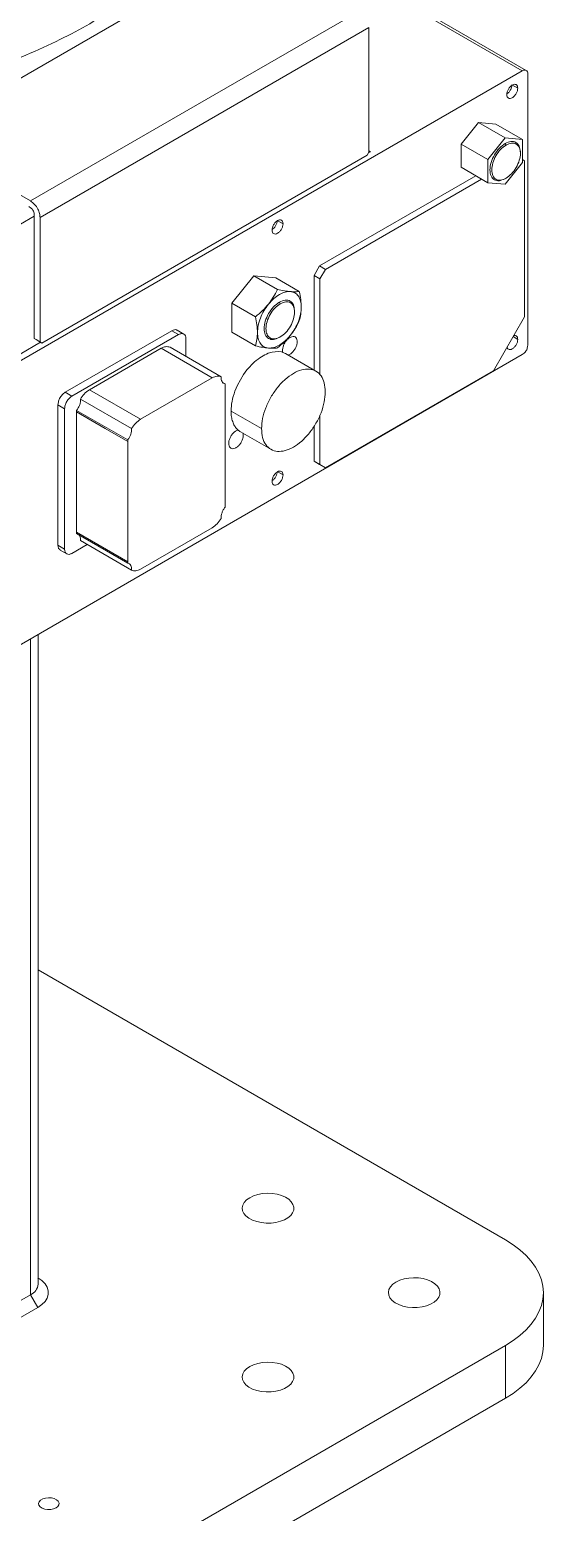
# Model space of a CAD drawing. Header units: millimetres. Extents: x 169 to 14583, y -399 to 10804.
# Drawn here: x 13474 to 13673, y 6463 to 7037 of the extents above; entities that cross this region are included whole.
import ezdxf

# ---------------------------------------------------------------- set-up
doc = ezdxf.new("R2010")
doc.units = ezdxf.units.MM
doc.header["$LTSCALE"] = 35

msp = doc.modelspace()

# ---------------------------------------------------------------- linework, layer by layer
at = {"color": 7, "linetype": 'Continuous', "lineweight": 18}
for p, q in [((13561.192, 7080.428), (13664.738, 7020.652)), ((13666.238, 7020.801), (13561.534, 7081.245)), ((13431.959, 6995.597), (13557.824, 7068.258)), ((13605.341, 6989.221), (13605.341, 7037.397)), ((13664.738, 7020.652), (13462.506, 6903.906)), ((13666.86, 6914.502), (13666.86, 7019.427)), ((13660.708, 7015.222), (13662.971, 7013.916)), ((13647.768, 7000.624), (13641.05, 6992.267)), ((13654.485, 7000.023), (13647.768, 7000.624)), ((13647.768, 7000.624), (13658.092, 6994.664)), ((13654.485, 7000.023), (13664.809, 6994.063)), ((13431.959, 6994.781), (13474.385, 6970.289)), ((13658.092, 6994.664), (13651.374, 6986.307)), ((13664.809, 6994.063), (13658.092, 6994.664)), ((13658.445, 6991.908), (13658.092, 6992.508)), ((13664.809, 6985.106), (13664.809, 6994.063)), ((13478.769, 6915.336), (13604.634, 6987.996)), ((13604.634, 6987.996), (13605.341, 6989.221)), ((13605.129, 6988.853), (13605.959, 6989.332)), ((13605.959, 6989.332), (13605.266, 6989.09)), ((13605.959, 6989.332), (13605.341, 6989.689)), ((13641.05, 6992.267), (13641.05, 6983.31)), ((13651.374, 6986.307), (13641.05, 6992.267)), ((13663.99, 6988.898), (13663.978, 6989.312)), ((13641.05, 6983.31), (13651.374, 6977.35)), ((13651.374, 6986.307), (13651.374, 6977.35)), ((13658.092, 6976.75), (13664.809, 6985.106)), ((13664.809, 6986.317), (13665.587, 6985.868)), ((13665.587, 6985.868), (13665.587, 6925.444)), ((13646.719, 6980.038), (13586.249, 6945.129)), ((13588.512, 6943.823), (13648.982, 6978.731)), ((13651.374, 6977.35), (13658.092, 6976.75)), ((13657.914, 6978.806), (13658.277, 6979.003)), ((13658.092, 6978.906), (13658.445, 6979.097)), ((13465.156, 6958.265), (13475.799, 6964.41)), ((13474.385, 6967.676), (13473.678, 6968.084)), ((13475.799, 6965.226), (13475.799, 6964.41)), ((13475.799, 6964.41), (13475.799, 6917.05)), ((13478.062, 6963.92), (13478.062, 6915.744)), ((13569.845, 6962.768), (13572.107, 6961.462)), ((13560.794, 6941.34), (13552.308, 6930.785)), ((13569.279, 6940.581), (13560.794, 6941.34)), ((13560.794, 6941.34), (13569.935, 6936.063)), ((13586.249, 6945.129), (13584.128, 6941.455)), ((13584.128, 6941.455), (13584.128, 6904.86)), ((13584.128, 6941.455), (13586.391, 6940.149)), ((13586.249, 6945.129), (13588.512, 6943.823)), ((13586.391, 6940.149), (13588.512, 6943.823)), ((13578.421, 6935.304), (13569.279, 6940.581)), ((13586.391, 6903.017), (13586.391, 6940.149)), ((13552.308, 6930.785), (13552.308, 6919.47)), ((13552.308, 6930.785), (13561.45, 6925.507)), ((13571.047, 6930.513), (13570.693, 6931.112)), ((13576.591, 6927.502), (13576.58, 6927.916)), ((13665.587, 6925.444), (13653.566, 6904.623)), ((13529.115, 6920.108), (13487.82, 6896.269)), ((13531.696, 6918.618), (13490.401, 6894.779)), ((13529.115, 6920.108), (13531.696, 6918.618)), ((13533.696, 6918.816), (13531.115, 6920.306)), ((13552.308, 6919.47), (13561.45, 6914.193)), ((13462.312, 6906.406), (13478.275, 6915.621)), ((13475.799, 6917.05), (13476.507, 6916.642)), ((13475.799, 6917.05), (13478.062, 6915.744)), ((13476.507, 6916.642), (13478.769, 6915.336)), ((13478.062, 6915.744), (13478.769, 6915.336)), ((13524.943, 6913.291), (13497.154, 6897.248)), ((13524.943, 6913.291), (13544.742, 6901.861)), ((13528.394, 6913.665), (13548.193, 6902.235)), ((13534.525, 6910.126), (13534.525, 6916.985)), ((13570.515, 6917.41), (13570.879, 6917.608)), ((13570.693, 6917.51), (13571.047, 6917.701)), ((13661.167, 6917.789), (13662.971, 6916.748)), ((13664.738, 6910.827), (13462.506, 6794.081)), ((13558.164, 6904.922), (13561.115, 6908.041)), ((13566.398, 6911.38), (13567.886, 6911.837)), ((13567.886, 6911.837), (13570.22, 6912.06)), ((13570.22, 6912.06), (13571.473, 6911.881)), ((13571.473, 6911.881), (13572.046, 6911.713)), ((13572.046, 6911.713), (13573.054, 6911.253)), ((13584.863, 6904.436), (13573.054, 6911.253)), ((13544.742, 6901.861), (13516.953, 6885.819)), ((13554.503, 6899.086), (13556.854, 6903.161)), ((13556.854, 6903.161), (13558.164, 6904.922)), ((13653.566, 6904.623), (13588.512, 6867.068)), ((13487.82, 6896.269), (13490.401, 6894.779)), ((13516.953, 6885.819), (13497.154, 6897.248)), ((13548.787, 6900.056), (13549.668, 6899.547)), ((13549.692, 6852.46), (13549.692, 6899.003)), ((13553.489, 6896.688), (13554.503, 6899.086)), ((13484.992, 6891.37), (13484.992, 6837.07)), ((13484.992, 6891.37), (13487.573, 6889.88)), ((13487.573, 6889.88), (13487.573, 6835.58)), ((13492.228, 6889.246), (13512.027, 6877.817)), ((13493.703, 6893.638), (13513.502, 6882.209)), ((13492.204, 6888.675), (13492.204, 6842.132)), ((13563.799, 6882.199), (13551.99, 6889.016)), ((13586.391, 6868.293), (13586.391, 6887.465)), ((13554.701, 6881.669), (13554.015, 6882.364)), ((13555.604, 6881.025), (13567.413, 6874.208)), ((13584.128, 6883.207), (13584.128, 6869.6)), ((13512.003, 6877.245), (13512.003, 6830.702)), ((13584.128, 6869.6), (13586.249, 6868.375)), ((13584.128, 6869.6), (13586.391, 6868.293)), ((13588.512, 6867.068), (13586.249, 6868.375)), ((13588.512, 6867.068), (13586.391, 6868.293)), ((13569.845, 6865.6), (13572.107, 6864.293)), ((13516.953, 6827.844), (13544.742, 6843.887)), ((13492.204, 6842.132), (13512.003, 6830.702)), ((13492.228, 6841.588), (13512.027, 6830.158)), ((13493.703, 6838.9), (13513.502, 6827.47)), ((13484.992, 6837.07), (13487.573, 6835.58)), ((13485.82, 6835.238), (13488.401, 6833.748)), ((13490.401, 6833.947), (13496.342, 6837.376)), ((13474.385, 6547.129), (13474.385, 6800.939)), ((13477.314, 6551.211), (13477.314, 6802.63)), ((13477.314, 6672.798), (13658.233, 6568.355)), ((13462.897, 6540.497), (13474.385, 6547.129)), ((13477.214, 6542.23), (13474.385, 6547.129)), ((13672.878, 6527.532), (13672.878, 6547.945)), ((13477.214, 6542.23), (13464.665, 6534.986)), ((13658.233, 6527.535), (13375.39, 6364.253)), ((13658.233, 6507.121), (13658.233, 6527.535)), ((13658.233, 6507.121), (13375.39, 6343.84))]:
    msp.add_line(p, q, dxfattribs=at)
at = {"color": 7, "linetype": 'Continuous', "lineweight": 18, "flags": 128}
for points in [[(13474.385, 6970.289), (13545.662, 7011.436), (13601.664, 7043.765)], [(13478.062, 6963.92), (13549.339, 7005.067), (13605.341, 7037.397)], [(13492.204, 6888.675), (13503.292, 6882.274), (13512.003, 6877.245)], [(13559.238, 6584.684), (13558.028, 6583.837), (13557.116, 6582.874), (13556.538, 6581.829), (13556.312, 6580.739), (13556.448, 6579.644), (13556.94, 6578.584), (13557.77, 6577.597), (13558.91, 6576.718), (13560.316, 6575.98), (13561.94, 6575.409), (13563.721, 6575.025), (13565.596, 6574.843), (13567.496, 6574.869), (13569.354, 6575.103), (13571.102, 6575.535), (13572.676, 6576.15), (13574.02, 6576.926), (13575.086, 6577.835), (13575.834, 6578.844), (13576.238, 6579.916), (13576.284, 6581.013), (13575.968, 6582.096), (13575.304, 6583.124), (13574.314, 6584.061), (13573.036, 6584.873), (13571.514, 6585.531), (13569.804, 6586.01), (13567.967, 6586.294), (13566.071, 6586.373), (13564.183, 6586.242), (13562.373, 6585.908), (13560.704, 6585.382), (13559.238, 6584.684)], [(13658.233, 6527.535), (13661.18, 6529.392), (13663.835, 6531.389), (13666.179, 6533.513), (13668.193, 6535.747), (13669.862, 6538.073), (13671.174, 6540.475), (13672.118, 6542.933), (13672.687, 6545.429), (13672.878, 6547.945), (13672.687, 6550.461), (13672.118, 6552.957), (13671.174, 6555.416), (13669.862, 6557.817), (13668.193, 6560.144), (13666.179, 6562.377), (13663.835, 6564.501), (13661.18, 6566.499), (13658.233, 6568.355)], [(13477.214, 6553.66), (13478.782, 6552.581), (13480.002, 6551.361), (13480.837, 6550.037), (13481.261, 6548.65), (13481.261, 6547.241), (13480.837, 6545.853), (13480.002, 6544.53), (13478.782, 6543.31), (13477.214, 6542.23)], [(13615.807, 6552.027), (13614.596, 6551.181), (13613.685, 6550.218), (13613.106, 6549.172), (13612.88, 6548.083), (13613.016, 6546.988), (13613.508, 6545.928), (13614.339, 6544.941), (13615.478, 6544.062), (13616.885, 6543.324), (13618.508, 6542.753), (13620.289, 6542.369), (13622.164, 6542.187), (13624.065, 6542.213), (13625.922, 6542.446), (13627.67, 6542.878), (13629.245, 6543.494), (13630.589, 6544.27), (13631.654, 6545.179), (13632.403, 6546.187), (13632.807, 6547.26), (13632.852, 6548.357), (13632.537, 6549.439), (13631.872, 6550.468), (13630.883, 6551.405), (13629.604, 6552.217), (13628.082, 6552.875), (13626.372, 6553.354), (13624.536, 6553.638), (13622.64, 6553.716), (13620.752, 6553.586), (13618.941, 6553.252), (13617.273, 6552.726), (13615.807, 6552.027)], [(13672.878, 6527.532), (13672.687, 6525.016), (13672.118, 6522.519), (13671.174, 6520.061), (13669.862, 6517.659), (13668.193, 6515.333), (13666.179, 6513.099), (13663.835, 6510.976), (13661.18, 6508.978), (13658.233, 6507.121)], [(13559.238, 6519.371), (13558.028, 6518.525), (13557.116, 6517.561), (13556.538, 6516.516), (13556.312, 6515.426), (13556.448, 6514.332), (13556.94, 6513.271), (13557.77, 6512.284), (13558.91, 6511.406), (13560.316, 6510.667), (13561.94, 6510.096), (13563.721, 6509.713), (13565.596, 6509.531), (13567.496, 6509.557), (13569.354, 6509.79), (13571.102, 6510.222), (13572.676, 6510.837), (13574.02, 6511.613), (13575.086, 6512.522), (13575.834, 6513.531), (13576.238, 6514.604), (13576.284, 6515.701), (13575.968, 6516.783), (13575.304, 6517.811), (13574.314, 6518.748), (13573.036, 6519.561), (13571.514, 6520.218), (13569.804, 6520.698), (13567.967, 6520.982), (13566.071, 6521.06), (13564.183, 6520.93), (13562.373, 6520.596), (13560.704, 6520.07), (13559.238, 6519.371)], [(13484.285, 6464.672), (13484.993, 6465.225), (13485.387, 6465.875), (13485.431, 6466.563), (13485.123, 6467.228), (13484.488, 6467.811), (13483.584, 6468.26), (13482.492, 6468.535), (13481.307, 6468.612), (13480.135, 6468.484), (13479.081, 6468.162), (13478.238, 6467.676), (13477.681, 6467.067), (13477.459, 6466.391), (13477.593, 6465.707), (13478.069, 6465.076), (13478.847, 6464.554), (13479.857, 6464.188), (13481.008, 6464.01), (13482.2, 6464.035), (13483.325, 6464.263), (13484.285, 6464.672)]]:
    msp.add_lwpolyline(points, dxfattribs=at)
at = {"color": 7, "linetype": 'Continuous', "lineweight": 18}
msp.add_arc((13472.31, 6551.71), 5.029, 294.374658, 354.305201, dxfattribs=at)
for points, knots in [([(13563.294, 7141.466), (13563.631, 7138.186), (13564.305, 7131.627), (13563.669, 7121.768), (13561.831, 7111.966), (13558.676, 7102.274), (13554.259, 7092.749), (13548.602, 7083.445), (13541.921, 7074.668), (13534.371, 7066.439), (13526.099, 7058.765), (13516.918, 7051.444), (13506.872, 7044.512), (13496.014, 7038.001), (13484.046, 7031.758), (13470.94, 7025.87), (13456.702, 7020.422), (13441.789, 7015.614), (13426.282, 7011.478), (13410.276, 7008.035), (13393.864, 7005.303), (13377.601, 7003.358), (13361.61, 7002.14), (13345.983, 7001.583), (13330.328, 7001.659), (13314.72, 7002.367), (13299.235, 7003.7), (13283.486, 7005.712), (13267.577, 7008.464), (13251.635, 7012.004), (13236.203, 7016.232), (13221.377, 7021.13), (13207.239, 7026.663), (13193.87, 7032.801), (13181.699, 7039.324), (13170.71, 7046.14), (13160.867, 7053.169), (13151.899, 7060.577), (13143.851, 7068.33), (13136.757, 7076.387), (13130.468, 7084.962), (13125.132, 7094.041), (13120.888, 7103.592), (13117.912, 7113.302), (13116.231, 7123.115), (13115.847, 7132.974), (13116.763, 7142.82), (13118.909, 7152.328), (13122.184, 7161.443), (13126.083, 7169.676), (13129.414, 7174.845), (13130.926, 7177.192)], [0, 0, 0, 0, 0.0212331, 0.0424662, 0.0636993, 0.0849324, 0.1061656, 0.1273986, 0.1486317, 0.1680962, 0.1875606, 0.207025, 0.2264894, 0.2459539, 0.2654183, 0.2866514, 0.3078846, 0.3291177, 0.3503507, 0.3715839, 0.392817, 0.41405, 0.4335145, 0.452979, 0.4724434, 0.4919078, 0.5113723, 0.5308367, 0.5520697, 0.5733029, 0.594536, 0.6157691, 0.6370022, 0.6582353, 0.6794684, 0.6989329, 0.7183973, 0.7378617, 0.7573261, 0.7767906, 0.796255, 0.8174881, 0.8387212, 0.8599543, 0.8811874, 0.9024206, 0.9236536, 0.9448867, 0.9643512, 0.9838156, 1, 1, 1, 1]), ([(13529.831, 7138.118), (13529.503, 7135.351), (13528.847, 7129.817), (13526.486, 7121.601), (13523.132, 7113.507), (13518.703, 7105.585), (13513.254, 7097.878), (13506.807, 7090.432), (13499.402, 7083.289), (13491.081, 7076.491), (13481.891, 7070.076), (13471.886, 7064.082), (13461.123, 7058.543), (13449.663, 7053.49), (13437.574, 7048.953), (13424.924, 7044.957), (13411.786, 7041.527), (13398.235, 7038.681), (13384.35, 7036.436), (13370.21, 7034.804), (13355.897, 7033.796), (13341.492, 7033.417), (13327.079, 7033.669), (13312.741, 7034.55), (13298.559, 7036.056), (13284.616, 7038.178), (13270.992, 7040.904), (13257.764, 7044.218), (13245.009, 7048.101), (13232.801, 7052.53), (13221.209, 7057.481), (13210.3, 7062.925), (13200.137, 7068.83), (13190.778, 7075.163), (13182.277, 7081.886), (13174.683, 7088.963), (13168.04, 7096.351), (13162.385, 7104.008), (13157.753, 7111.891), (13154.161, 7119.954), (13151.669, 7128.15), (13150.235, 7135.918), (13150.154, 7140.948), (13150.118, 7143.205)], [0, 0, 0, 0, 0.0245016, 0.0490031, 0.0735047, 0.0980063, 0.1225078, 0.1470094, 0.171511, 0.1960125, 0.2205141, 0.2450156, 0.2695172, 0.2940188, 0.3185203, 0.3430219, 0.3675235, 0.392025, 0.4165266, 0.4410282, 0.4655297, 0.4900313, 0.5145329, 0.5390344, 0.563536, 0.5880376, 0.6125391, 0.6370407, 0.6615422, 0.6860438, 0.7105454, 0.7350469, 0.7595485, 0.7840501, 0.8085516, 0.8330532, 0.8575548, 0.8820563, 0.9065579, 0.9310595, 0.955561, 0.9800626, 1, 1, 1, 1]), ([(13666.86, 7019.427), (13666.828, 7019.73), (13666.763, 7020.334), (13666.274, 7020.861), (13665.572, 7021.023), (13665.017, 7020.776), (13664.738, 7020.652)], [0, 0, 0, 0, 0.2500356, 0.4999804, 0.7497379, 1, 1, 1, 1]), ([(13658.763, 7011.69), (13658.98, 7011.847), (13659.474, 7012.203), (13660.121, 7013.113), (13660.612, 7014.203), (13660.676, 7014.882), (13660.708, 7015.222)], [0, 0, 0, 0, 0.2068686, 0.4712347, 0.7353404, 1, 1, 1, 1]), ([(13658.092, 6992.508), (13657.321, 6991.961), (13655.779, 6990.866), (13653.819, 6988.162), (13652.509, 6985.157), (13652.049, 6982.218), (13652.508, 6979.809), (13653.819, 6978.321), (13655.726, 6977.878), (13657.207, 6978.532), (13657.917, 6978.845)], [0, 0, 0, 0, 0.126219, 0.252438, 0.378657, 0.504876, 0.631095, 0.757314, 0.883533, 1, 1, 1, 1]), ([(13663.946, 6989.289), (13663.863, 6990.062), (13663.688, 6991.672), (13662.351, 6993.087), (13660.407, 6993.538), (13658.863, 6992.851), (13658.092, 6992.508)], [0, 0, 0, 0, 0.2351496, 0.4900998, 0.7450499, 1, 1, 1, 1]), ([(13658.445, 6979.097), (13659.174, 6979.617), (13660.628, 6980.656), (13662.48, 6983.202), (13663.698, 6986.03), (13664.14, 6988.795), (13663.695, 6991.048), (13662.474, 6992.464), (13660.623, 6992.868), (13659.172, 6992.229), (13658.445, 6991.908)], [0, 0, 0, 0, 0.1256117, 0.2506772, 0.3754659, 0.5002354, 0.6250172, 0.7497914, 0.8747036, 1, 1, 1, 1]), ([(13658.445, 6991.908), (13657.717, 6991.388), (13656.263, 6990.35), (13654.411, 6987.803), (13653.192, 6984.975), (13652.75, 6982.21), (13653.195, 6979.957), (13654.416, 6978.541), (13656.267, 6978.137), (13657.718, 6978.777), (13658.445, 6979.097)], [0, 0, 0, 0, 0.1256117, 0.2506772, 0.3754659, 0.5002354, 0.6250172, 0.7497914, 0.8747036, 1, 1, 1, 1]), ([(13474.385, 6970.289), (13474.925, 6969.897), (13476.004, 6969.114), (13477.212, 6967.279), (13477.934, 6965.463), (13478.019, 6964.434), (13478.062, 6963.92)], [0, 0, 0, 0, 0.279619, 0.5592379, 0.779619, 1, 1, 1, 1]), ([(13475.799, 6965.226), (13475.773, 6965.481), (13475.719, 6965.991), (13475.341, 6966.747), (13474.874, 6967.336), (13474.548, 6967.563), (13474.385, 6967.676)], [0, 0, 0, 0, 0.27961896, 0.55923791, 0.77961896, 1, 1, 1, 1]), ([(13567.9, 6959.236), (13568.117, 6959.393), (13568.61, 6959.749), (13569.257, 6960.659), (13569.749, 6961.749), (13569.813, 6962.428), (13569.845, 6962.768)], [0, 0, 0, 0, 0.2068686, 0.4712347, 0.7353404, 1, 1, 1, 1]), ([(13569.935, 6936.063), (13569.441, 6935.049), (13568.476, 6933.072), (13567.114, 6931.24), (13566.45, 6930.348)], [0, 0, 0, 0, 0.51297539, 1, 1, 1, 1]), ([(13574.936, 6935.246), (13574.266, 6935.231), (13572.926, 6935.202), (13570.693, 6934.208), (13568.46, 6932.622), (13567.12, 6931.106), (13566.45, 6930.348)], [0, 0, 0, 0, 0.250083, 0.5000038, 0.7500088, 1, 1, 1, 1]), ([(13574.936, 6935.246), (13574.198, 6935.33), (13572.685, 6935.502), (13570.867, 6935.873), (13569.935, 6936.063)], [0, 0, 0, 0, 0.4875787, 1, 1, 1, 1]), ([(13578.421, 6935.304), (13577.926, 6935.242), (13576.961, 6935.12), (13575.599, 6935.205), (13574.936, 6935.246)], [0, 0, 0, 0, 0.5129754, 1, 1, 1, 1]), ([(13579.178, 6929.209), (13579.122, 6930.033), (13579.01, 6931.68), (13578.115, 6933.545), (13576.777, 6934.857), (13575.549, 6935.116), (13574.936, 6935.246)], [0, 0, 0, 0, 0.25008298, 0.50000378, 0.75000876, 1, 1, 1, 1]), ([(13579.178, 6929.209), (13579.142, 6930.165), (13579.066, 6932.126), (13578.639, 6934.227), (13578.421, 6935.304)], [0, 0, 0, 0, 0.4875785, 1, 1, 1, 1]), ([(13566.45, 6930.348), (13565.713, 6929.497), (13564.2, 6927.752), (13562.382, 6926.268), (13561.45, 6925.507)], [0, 0, 0, 0, 0.4875787, 1, 1, 1, 1]), ([(13566.45, 6930.348), (13565.837, 6929.509), (13564.609, 6927.833), (13563.271, 6924.974), (13562.376, 6922.077), (13562.264, 6920.301), (13562.208, 6919.413)], [0, 0, 0, 0, 0.25008298, 0.50000378, 0.75000876, 1, 1, 1, 1]), ([(13570.693, 6931.112), (13569.922, 6930.565), (13568.381, 6929.47), (13566.42, 6926.766), (13565.11, 6923.762), (13564.65, 6920.823), (13565.11, 6918.414), (13566.421, 6916.925), (13568.328, 6916.483), (13569.808, 6917.136), (13570.519, 6917.449)], [0, 0, 0, 0, 0.126219, 0.252438, 0.378657, 0.504876, 0.631095, 0.757314, 0.883533, 1, 1, 1, 1]), ([(13571.047, 6930.513), (13570.318, 6929.992), (13568.864, 6928.954), (13567.012, 6926.407), (13565.793, 6923.58), (13565.352, 6920.814), (13565.797, 6918.562), (13567.018, 6917.146), (13568.869, 6916.741), (13570.32, 6917.381), (13571.047, 6917.701)], [0, 0, 0, 0, 0.1256117, 0.2506772, 0.3754659, 0.5002354, 0.6250172, 0.7497914, 0.8747036, 1, 1, 1, 1]), ([(13576.548, 6927.893), (13576.464, 6928.666), (13576.29, 6930.277), (13574.953, 6931.691), (13573.009, 6932.143), (13571.465, 6931.456), (13570.693, 6931.112)], [0, 0, 0, 0, 0.2351496, 0.4900998, 0.7450499, 1, 1, 1, 1]), ([(13571.047, 6917.701), (13571.775, 6918.222), (13573.229, 6919.26), (13575.081, 6921.807), (13576.3, 6924.634), (13576.741, 6927.399), (13576.297, 6929.652), (13575.076, 6931.068), (13573.225, 6931.472), (13571.773, 6930.833), (13571.047, 6930.513)], [0, 0, 0, 0, 0.1256117, 0.2506772, 0.3754659, 0.5002354, 0.6250172, 0.7497914, 0.8747036, 1, 1, 1, 1]), ([(13561.45, 6925.507), (13561.669, 6924.429), (13562.096, 6922.328), (13562.171, 6920.367), (13562.208, 6919.413)], [0, 0, 0, 0, 0.513011, 1, 1, 1, 1]), ([(13574.936, 6918.275), (13575.55, 6919.113), (13576.777, 6920.789), (13578.116, 6923.648), (13579.01, 6926.546), (13579.122, 6928.322), (13579.178, 6929.209)], [0, 0, 0, 0, 0.250083, 0.5000038, 0.7500088, 1, 1, 1, 1]), ([(13574.936, 6918.275), (13575.6, 6919.168), (13576.962, 6921), (13577.926, 6922.977), (13578.421, 6923.99)], [0, 0, 0, 0, 0.4875787, 1, 1, 1, 1]), ([(13578.421, 6923.99), (13578.639, 6924.815), (13579.066, 6926.424), (13579.142, 6928.297), (13579.178, 6929.209)], [0, 0, 0, 0, 0.5129754, 1, 1, 1, 1]), ([(13531.079, 6920.253), (13531.028, 6920.305), (13530.786, 6920.554), (13530.078, 6920.535), (13529.436, 6920.25), (13529.115, 6920.108)], [0, 0, 0, 0, 0.1188153, 0.5594077, 1, 1, 1, 1]), ([(13534.525, 6916.985), (13534.482, 6917.388), (13534.396, 6918.194), (13533.743, 6918.897), (13532.808, 6919.112), (13532.067, 6918.783), (13531.696, 6918.618)], [0, 0, 0, 0, 0.2500281, 0.4999846, 0.7497958, 1, 1, 1, 1]), ([(13562.208, 6919.413), (13562.171, 6918.499), (13562.095, 6916.626), (13561.669, 6915.017), (13561.45, 6914.193)], [0, 0, 0, 0, 0.4875788, 1, 1, 1, 1]), ([(13562.208, 6919.413), (13562.264, 6918.589), (13562.376, 6916.942), (13563.271, 6915.077), (13564.61, 6913.765), (13565.837, 6913.506), (13566.45, 6913.376)], [0, 0, 0, 0, 0.250083, 0.5000038, 0.7500088, 1, 1, 1, 1]), ([(13566.45, 6913.376), (13567.12, 6913.391), (13568.46, 6913.42), (13570.693, 6914.414), (13572.927, 6916), (13574.266, 6917.516), (13574.936, 6918.275)], [0, 0, 0, 0, 0.250083, 0.5000038, 0.7500088, 1, 1, 1, 1]), ([(13569.935, 6913.434), (13570.866, 6914.194), (13572.684, 6915.678), (13574.198, 6917.423), (13574.936, 6918.275)], [0, 0, 0, 0, 0.51215844, 1, 1, 1, 1]), ([(13572.046, 6911.713), (13571.99, 6912.035), (13571.877, 6912.679), (13572.101, 6913.876), (13572.57, 6915.085), (13573.285, 6916.217), (13574.173, 6917.11), (13575.114, 6917.685), (13576.02, 6917.91), (13576.799, 6917.738), (13577.338, 6917.149), (13577.597, 6916.254), (13577.569, 6915.15), (13577.239, 6913.934), (13576.617, 6912.747), (13575.804, 6911.736), (13574.879, 6910.944), (13574.265, 6910.721), (13573.958, 6910.609)], [0, 0, 0, 0, 0.06257494, 0.1249718, 0.18737397, 0.24996618, 0.3125541, 0.37495022, 0.43734872, 0.49993921, 0.56251192, 0.62486833, 0.68725692, 0.74995071, 0.81262906, 0.87498013, 0.93732988, 1, 1, 1, 1]), ([(13662.971, 6916.748), (13662.939, 6917.051), (13662.876, 6917.658), (13662.381, 6918.169), (13661.845, 6918.343), (13661.475, 6918.195), (13661.38, 6918.157)], [0, 0, 0, 0, 0.2988193, 0.5976387, 0.896458, 1, 1, 1, 1]), ([(13528.394, 6913.665), (13527.82, 6913.846), (13526.794, 6914.17), (13525.509, 6913.56), (13524.943, 6913.291)], [0, 0, 0, 0, 0.55926491, 1, 1, 1, 1]), ([(13561.45, 6914.193), (13562.383, 6914.003), (13564.2, 6913.632), (13565.714, 6913.46), (13566.45, 6913.376)], [0, 0, 0, 0, 0.513011, 1, 1, 1, 1]), ([(13566.45, 6913.376), (13567.115, 6913.335), (13568.477, 6913.25), (13569.441, 6913.372), (13569.935, 6913.434)], [0, 0, 0, 0, 0.4875787, 1, 1, 1, 1]), ([(13658.833, 6913.747), (13658.848, 6913.645), (13658.905, 6913.251), (13659.324, 6912.868), (13660.013, 6912.717), (13660.85, 6913.01), (13661.683, 6913.682), (13662.384, 6914.632), (13662.875, 6915.73), (13662.939, 6916.408), (13662.971, 6916.748)], [0, 0, 0, 0, 0.0471658, 0.183285, 0.3194041, 0.4555233, 0.5916425, 0.7277617, 0.8638808, 1, 1, 1, 1]), ([(13666.86, 6914.502), (13666.82, 6914.119), (13666.74, 6913.354), (13666.172, 6912.221), (13665.472, 6911.337), (13664.983, 6910.997), (13664.738, 6910.827)], [0, 0, 0, 0, 0.279619, 0.5592379, 0.779619, 1, 1, 1, 1]), ([(13561.115, 6908.041), (13561.988, 6908.759), (13563.735, 6910.196), (13565.51, 6910.985), (13566.398, 6911.38)], [0, 0, 0, 0, 0.49977818, 1, 1, 1, 1]), ([(13548.193, 6902.235), (13547.686, 6902.404), (13546.671, 6902.743), (13545.385, 6902.155), (13544.742, 6901.861)], [0, 0, 0, 0, 0.4998241, 1, 1, 1, 1]), ([(13549.668, 6899.547), (13549.43, 6899.614), (13548.948, 6899.749), (13548.466, 6900.363), (13548.162, 6901.18), (13548.183, 6901.886), (13548.193, 6902.235)], [0, 0, 0, 0, 0.2473113, 0.4996418, 0.7522538, 1, 1, 1, 1]), ([(13563.799, 6882.199), (13563.881, 6883.49), (13564.044, 6886.071), (13565.339, 6890.294), (13567.309, 6894.417), (13569.898, 6898.202), (13572.907, 6901.379), (13576.138, 6903.736), (13579.368, 6905.108), (13582.378, 6905.406), (13584.967, 6904.611), (13586.936, 6902.762), (13588.231, 6900.034), (13588.395, 6897.641), (13588.477, 6896.445)], [0, 0, 0, 0, 0.0833351, 0.1666607, 0.2499959, 0.3333329, 0.4166628, 0.5, 0.5833373, 0.6666672, 0.7500041, 0.8333394, 0.9166649, 1, 1, 1, 1]), ([(13487.82, 6896.269), (13487.405, 6895.968), (13486.575, 6895.365), (13485.646, 6893.954), (13485.091, 6892.557), (13485.025, 6891.765), (13484.992, 6891.37)], [0, 0, 0, 0, 0.279619, 0.5592379, 0.779619, 1, 1, 1, 1]), ([(13497.154, 6897.248), (13496.433, 6896.737), (13495.144, 6895.824), (13494.144, 6894.307), (13493.703, 6893.638)], [0, 0, 0, 0, 0.5592649, 1, 1, 1, 1]), ([(13549.692, 6899.003), (13549.691, 6899.106), (13549.689, 6899.291), (13549.675, 6899.469), (13549.668, 6899.547)], [0, 0, 0, 0, 0.5599647, 1, 1, 1, 1]), ([(13551.99, 6889.016), (13552.056, 6890.244), (13552.187, 6892.697), (13553.055, 6895.359), (13553.489, 6896.688)], [0, 0, 0, 0, 0.5008095, 1, 1, 1, 1]), ([(13588.477, 6896.445), (13588.395, 6895.155), (13588.231, 6892.573), (13586.936, 6888.35), (13584.967, 6884.227), (13582.378, 6880.443), (13579.368, 6877.266), (13576.138, 6874.908), (13572.907, 6873.536), (13569.898, 6873.238), (13567.309, 6874.033), (13565.339, 6875.882), (13564.044, 6878.61), (13563.881, 6881.003), (13563.799, 6882.199)], [0, 0, 0, 0, 0.0833351, 0.1666607, 0.2499959, 0.3333329, 0.4166628, 0.5, 0.5833373, 0.6666672, 0.7500041, 0.8333394, 0.9166649, 1, 1, 1, 1]), ([(13490.401, 6894.779), (13490.031, 6894.516), (13489.289, 6893.989), (13488.354, 6892.695), (13487.7, 6891.238), (13487.615, 6890.333), (13487.573, 6889.88)], [0, 0, 0, 0, 0.2500281, 0.4999846, 0.7497958, 1, 1, 1, 1]), ([(13492.228, 6889.246), (13492.22, 6889.138), (13492.207, 6888.945), (13492.205, 6888.757), (13492.204, 6888.675)], [0, 0, 0, 0, 0.5599883, 1, 1, 1, 1]), ([(13493.703, 6893.638), (13493.71, 6893.255), (13493.724, 6892.489), (13493.297, 6890.909), (13492.633, 6889.876), (13492.228, 6889.246)], [0, 0, 0, 0, 0.2807545, 0.5615089, 1, 1, 1, 1]), ([(13516.953, 6885.819), (13516.31, 6885.371), (13515.025, 6884.475), (13514.01, 6882.964), (13513.502, 6882.209)], [0, 0, 0, 0, 0.4998241, 1, 1, 1, 1]), ([(13552.474, 6885.343), (13552.319, 6885.982), (13552.042, 6887.122), (13552.006, 6888.437), (13551.99, 6889.016)], [0, 0, 0, 0, 0.5600909, 1, 1, 1, 1]), ([(13554.015, 6882.364), (13553.695, 6882.791), (13553.055, 6883.644), (13552.668, 6884.777), (13552.474, 6885.343)], [0, 0, 0, 0, 0.49995138, 1, 1, 1, 1]), ([(13512.027, 6877.817), (13512.019, 6877.708), (13512.006, 6877.515), (13512.004, 6877.328), (13512.003, 6877.245)], [0, 0, 0, 0, 0.55996466, 1, 1, 1, 1]), ([(13513.502, 6882.209), (13513.513, 6881.872), (13513.534, 6881.191), (13513.23, 6880.024), (13512.748, 6878.852), (13512.266, 6878.159), (13512.027, 6877.817)], [0, 0, 0, 0, 0.2473113, 0.4996418, 0.7522538, 1, 1, 1, 1]), ([(13556.612, 6880.565), (13556.668, 6880.243), (13556.781, 6879.599), (13556.557, 6878.402), (13556.088, 6877.193), (13555.373, 6876.061), (13554.486, 6875.168), (13553.544, 6874.593), (13552.638, 6874.369), (13551.859, 6874.541), (13551.321, 6875.129), (13551.062, 6876.025), (13551.089, 6877.128), (13551.419, 6878.344), (13552.042, 6879.531), (13552.854, 6880.542), (13553.779, 6881.334), (13554.393, 6881.557), (13554.701, 6881.669)], [0, 0, 0, 0, 0.0625749, 0.1249718, 0.187374, 0.2499662, 0.3125541, 0.3749502, 0.4373487, 0.4999392, 0.5625119, 0.6248683, 0.6872569, 0.7499507, 0.8126291, 0.8749801, 0.9373299, 1, 1, 1, 1]), ([(13555.604, 6881.025), (13555.604, 6881.025), (13555.268, 6881.179), (13554.984, 6881.424), (13554.701, 6881.669)], [0, 0, 0, 0, 0.0010019, 1, 1, 1, 1]), ([(13567.902, 6862.079), (13568.046, 6862.17), (13568.453, 6862.428), (13569.052, 6863.174), (13569.601, 6864.17), (13569.744, 6864.843), (13569.816, 6865.179)], [0, 0, 0, 0, 0.154162, 0.4360968, 0.7177338, 1, 1, 1, 1]), ([(13548.193, 6847.496), (13548.183, 6847.833), (13548.162, 6848.514), (13548.465, 6849.681), (13548.947, 6850.853), (13549.43, 6851.546), (13549.668, 6851.888)], [0, 0, 0, 0, 0.2473113, 0.4996418, 0.7522538, 1, 1, 1, 1]), ([(13549.668, 6851.888), (13549.676, 6851.997), (13549.69, 6852.19), (13549.691, 6852.377), (13549.692, 6852.46)], [0, 0, 0, 0, 0.5599647, 1, 1, 1, 1]), ([(13544.742, 6843.887), (13545.385, 6844.334), (13546.671, 6845.23), (13547.685, 6846.741), (13548.193, 6847.496)], [0, 0, 0, 0, 0.4998241, 1, 1, 1, 1]), ([(13492.204, 6842.132), (13492.206, 6842.029), (13492.208, 6841.844), (13492.222, 6841.666), (13492.228, 6841.588)], [0, 0, 0, 0, 0.5599882, 1, 1, 1, 1]), ([(13493.128, 6841.068), (13493.265, 6840.916), (13493.701, 6840.432), (13493.702, 6839.523), (13493.703, 6838.9)], [0, 0, 0, 0, 0.31458096, 1, 1, 1, 1]), ([(13484.992, 6837.07), (13485.036, 6836.607), (13485.115, 6835.78), (13485.63, 6835.441), (13485.857, 6835.292)], [0, 0, 0, 0, 0.5594535, 1, 1, 1, 1]), ([(13487.573, 6835.58), (13487.615, 6835.177), (13487.701, 6834.37), (13488.354, 6833.667), (13489.289, 6833.452), (13490.03, 6833.782), (13490.401, 6833.947)], [0, 0, 0, 0, 0.2500281, 0.4999846, 0.7497958, 1, 1, 1, 1]), ([(13512.003, 6830.702), (13512.005, 6830.599), (13512.007, 6830.414), (13512.021, 6830.236), (13512.027, 6830.158)], [0, 0, 0, 0, 0.5599647, 1, 1, 1, 1]), ([(13512.027, 6830.158), (13512.265, 6830.092), (13512.747, 6829.956), (13513.229, 6829.342), (13513.534, 6828.525), (13513.513, 6827.819), (13513.502, 6827.47)], [0, 0, 0, 0, 0.2473113, 0.4996418, 0.7522538, 1, 1, 1, 1]), ([(13513.502, 6827.47), (13514.01, 6827.301), (13515.024, 6826.962), (13516.31, 6827.55), (13516.953, 6827.844)], [0, 0, 0, 0, 0.49982405, 1, 1, 1, 1])]:
    msp.add_open_spline(points, degree=3, knots=knots, dxfattribs=at)
for points in [[(13662.971, 7013.916), (13662.939, 7014.218), (13662.875, 7014.822), (13662.384, 7015.355), (13661.683, 7015.495), (13660.849, 7015.205), (13660.015, 7014.532), (13659.314, 7013.582), (13658.824, 7012.484), (13658.76, 7011.806), (13658.728, 7011.467)], [(13658.728, 7011.467), (13658.76, 7011.164), (13658.824, 7010.56), (13659.314, 7010.028), (13660.015, 7009.888), (13660.849, 7010.178), (13661.683, 7010.851), (13662.384, 7011.8), (13662.875, 7012.899), (13662.939, 7013.577), (13662.971, 7013.916)], [(13572.107, 6961.462), (13572.075, 6961.764), (13572.012, 6962.368), (13571.521, 6962.9), (13570.82, 6963.041), (13569.986, 6962.75), (13569.152, 6962.078), (13568.451, 6961.128), (13567.96, 6960.029), (13567.897, 6959.351), (13567.865, 6959.012)], [(13567.865, 6959.012), (13567.897, 6958.71), (13567.96, 6958.106), (13568.451, 6957.574), (13569.152, 6957.434), (13569.986, 6957.724), (13570.82, 6958.396), (13571.521, 6959.346), (13572.012, 6960.445), (13572.075, 6961.123), (13572.107, 6961.462)], [(13572.107, 6864.293), (13572.075, 6864.595), (13572.012, 6865.2), (13571.521, 6865.732), (13570.82, 6865.872), (13569.986, 6865.582), (13569.152, 6864.909), (13568.451, 6863.96), (13567.96, 6862.861), (13567.897, 6862.183), (13567.865, 6861.844)], [(13567.865, 6861.844), (13567.897, 6861.542), (13567.96, 6860.937), (13568.451, 6860.405), (13569.152, 6860.265), (13569.986, 6860.555), (13570.82, 6861.228), (13571.521, 6862.178), (13572.012, 6863.276), (13572.075, 6863.954), (13572.107, 6864.293)]]:
    msp.add_open_spline(points, degree=3, dxfattribs=at)

doc.saveas('drawing.dxf')
